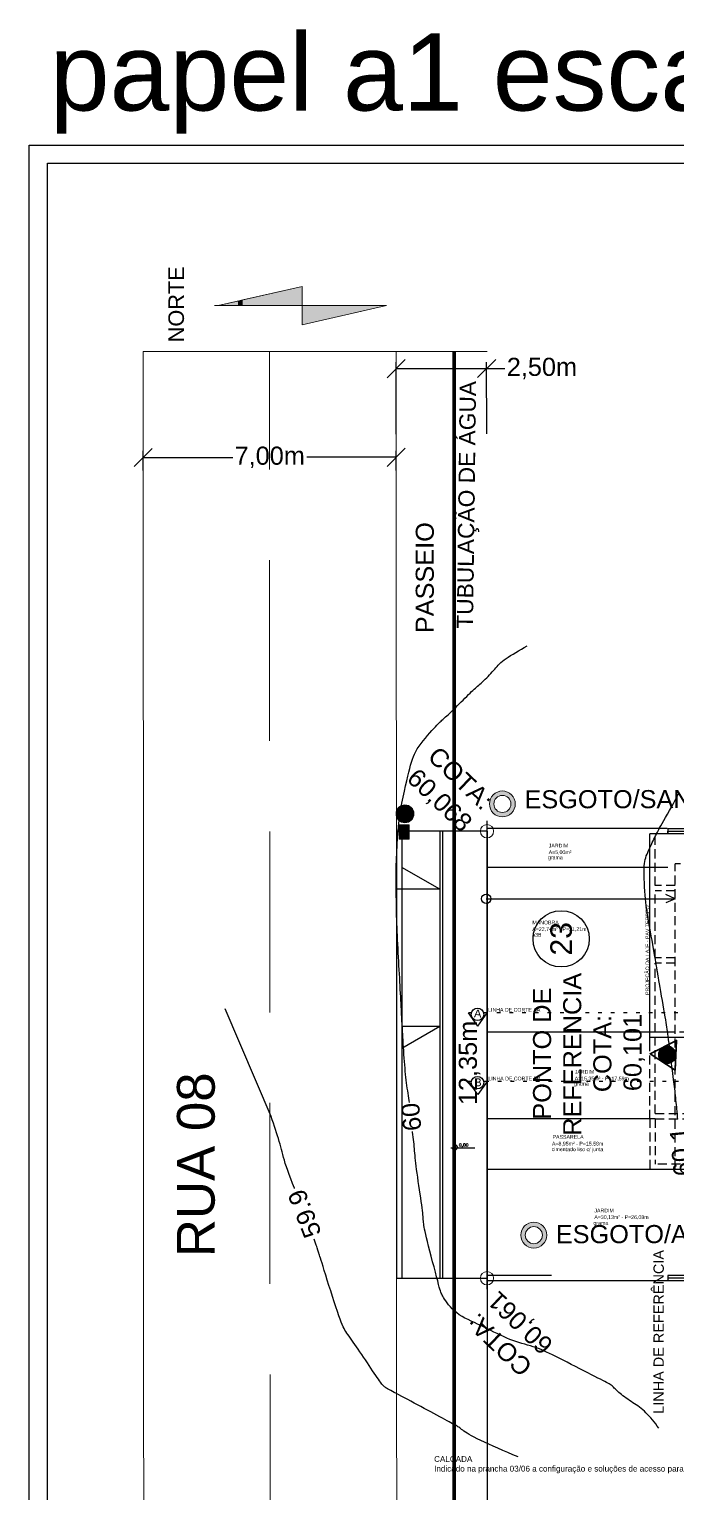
# Model space of a CAD drawing. Header units: millimetres. Extents: x 2182 to 2335, y 1488 to 1614.
# Drawn here: x 2197.34 to 2215.27, y 1573.28 to 1613.74 of the extents above; entities that cross this region are included whole.
import ezdxf
from ezdxf.enums import TextEntityAlignment as Align

# ---------------------------------------------------------------- set-up
doc = ezdxf.new("R2010")
doc.units = ezdxf.units.MM
for name, pattern in [('DASHED', [0.75, 0.5, -0.25]), ('DOT', [0.25, 0, -0.25]), ('HIDDEN', [0.375, 0.25, -0.125])]:
    doc.linetypes.add(name, pattern=pattern)
for name, color, linetype in [('01 nivel', 33, 'Continuous'), ('_CURVAS001', 1, 'Continuous'), ('_CURVAS002', 44, 'Continuous'), ('contraventamentos', 7, 'Continuous'), ('default', 7, 'Continuous'), ('TEXTOS', 7, 'Continuous'), ('TX_n_lotes', 7, 'Continuous')]:
    doc.layers.add(name, color=color, linetype=linetype)
doc.layers.add('NORTE', color=7, linetype='Continuous', lineweight=0)
doc.styles.add('$PF_GREIDE', font='arial.ttf')
doc.styles.add('Anotativo', font='arial.ttf')
doc.styles.add('Arial', font='arial.ttf')
doc.styles.add('Arial1', font='arial.ttf')
doc.styles.add('Arial_2.3', font='arial.ttf', dxfattribs={"height": 2.3})
doc.styles.add('F60_1-50', font='romans.shx', dxfattribs={"width": 1.2, "height": 7.5})
doc.styles.get("Standard").update_dxf_attribs({"font": 'arial.ttf'})
doc.styles.add('Swis721 Lt BT', font='swissl.ttf')
doc.dimstyles.get("Standard").update_dxf_attribs({"dimtxt": 0.15, "dimasz": 0.18, "dimexe": 0.18, "dimexo": 0.0625, "dimgap": 0.09, "dimtad": 0, "dimzin": 0, "dimdsep": 46, "dimtxsty": 'Anotativo', "dimblk": 'ARCHTICK', "dimcen": 0.09, "dimclrd": 1, "dimclre": 7, "dimadec": 0, "dimazin": 0, "dimtfac": 1, "dimtix": 1, "dimtofl": 0, "dimtmove": 0, "dimatfit": 3, "dimfxl": 1, "dimtolj": 1, "dimtzin": 0, "dimarcsym": 0})

# ---------------------------------------------------------------- blocks, each defined once
blk = doc.blocks.new('N_lotes')
blk.add_circle((0, 0), 3)
at = {"style": 'Arial_2.3'}
blk.add_attdef('00', text='', height=2.3, rotation=360, dxfattribs=at).set_placement((0, 0), align=Align.MIDDLE_CENTER)
blk = doc.blocks.new('_ArchTick')
at = {"layer": 'contraventamentos'}
blk.add_line((-0.5, -0.5), (0.5, 0.5), dxfattribs=at)
blk = doc.blocks.new('*D511')
at = {"color": 7, "lineweight": -2, "transparency": 16777216}
for p, q in [((2207.488, 1602.556), (2207.487, 1604.543)), ((2209.988, 1602.557), (2209.987, 1604.545))]:
    blk.add_line(p, q, dxfattribs=at)
at = {"color": 1, "lineweight": -2, "transparency": 16777216}
for p, q in [((2207.487, 1604.363), (2209.987, 1604.365)), ((2209.987, 1604.365), (2210.487, 1604.365))]:
    blk.add_line(p, q, dxfattribs=at)
at = {"layer": 'Defpoints', "color": 0, "transparency": 16777216}
for p in [(2207.487, 1604.363), (2207.488, 1602.493), (2209.988, 1602.495)]:
    blk.add_point(p, dxfattribs=at)
at = {"color": 1, "lineweight": -2, "transparency": 16777216, "xscale": 0.5, "yscale": 0.5, "zscale": 0.5}
for p, rotation in [((2207.487, 1604.363), 180.0357791878326), ((2209.987, 1604.365), 0.0357791878326452)]:
    blk.add_blockref('_ArchTick', p, dxfattribs=dict(at, rotation=rotation))
at = {"color": 0, "lineweight": 5, "transparency": 16777216, "insert": (2211.515, 1604.366), "char_height": 0.5, "attachment_point": 5, "rotation": 0.0358, "style": 'Anotativo'}
blk.add_mtext('\\A1;2,50m', dxfattribs=at)
blk = doc.blocks.new('*D512')
at = {"color": 7, "lineweight": -2, "transparency": 16777216}
for p, q in [((2200.49, 1601.545), (2200.489, 1602.09)), ((2207.489, 1601.549), (2207.488, 1602.093))]:
    blk.add_line(p, q, dxfattribs=at)
at = {"color": 1, "lineweight": -2, "transparency": 16777216}
for p, q in [((2200.49, 1601.91), (2202.97, 1601.911)), ((2207.489, 1601.913), (2205.013, 1601.912))]:
    blk.add_line(p, q, dxfattribs=at)
at = {"layer": 'Defpoints', "color": 0, "transparency": 16777216}
for p in [(2200.49, 1601.91), (2200.49, 1601.483), (2207.489, 1601.486)]:
    blk.add_point(p, dxfattribs=at)
at = {"color": 1, "lineweight": -2, "transparency": 16777216, "xscale": 0.5, "yscale": 0.5, "zscale": 0.5}
for p, rotation in [((2200.49, 1601.91), 180.0287028873922), ((2207.489, 1601.913), 0.0287028873922335)]:
    blk.add_blockref('_ArchTick', p, dxfattribs=dict(at, rotation=rotation))
at = {"color": 0, "lineweight": 5, "transparency": 16777216, "insert": (2203.991, 1601.911), "char_height": 0.5, "attachment_point": 5, "rotation": 0.0287, "style": 'Anotativo'}
blk.add_mtext('\\A1;7,00m', dxfattribs=at)
blk = doc.blocks.new('NORTE')
at = {"color": 5, "linetype": 'ByBlock', "lineweight": 5}
blk.add_line((331.58, 265.86), (333.69, 265.86), dxfattribs=at)
blk.add_lwpolyline([(333.69, 256.55), (333.69, 265.86), (335.8, 265.86)], dxfattribs=at)
at = {"layer": 'NORTE', "color": 5, "linetype": 'Continuous', "lineweight": 5}
for p, q in [((333.69, 265.86), (333.69, 275.55)), ((333.69, 275.17), (333.69, 275.17)), ((333.69, 275.17), (333.69, 275.17)), ((333.69, 275.17), (333.69, 275.17)), ((333.69, 275.17), (333.69, 275.17)), ((333.69, 275.17), (333.69, 275.17)), ((333.69, 275.17), (333.69, 275.17)), ((333.69, 275.17), (333.69, 272.98)), ((334.18, 272.98), (333.69, 275.17)), ((333.69, 272.98), (333.69, 272.98)), ((333.69, 272.98), (333.69, 272.44)), ((333.69, 272.44), (333.69, 272.44)), ((333.69, 272.44), (333.69, 265.86)), ((334.18, 272.98), (334.18, 272.98)), ((334.18, 272.98), (334.31, 272.44)), ((334.31, 272.44), (334.31, 272.44)), ((334.31, 272.44), (335.8, 265.86)), ((333.69, 265.86), (331.58, 265.86)), ((331.58, 265.86), (331.58, 265.86)), ((331.58, 265.86), (331.58, 265.86)), ((331.58, 265.86), (333.07, 259.28)), ((333.69, 265.86), (335.8, 265.86)), ((333.69, 265.86), (333.69, 265.86)), ((333.69, 265.86), (333.69, 265.86)), ((333.69, 265.86), (333.69, 265.86)), ((333.69, 265.86), (333.69, 259.28))]:
    blk.add_line(p, q, dxfattribs=at)
at = {"layer": 'NORTE', "color": 5, "lineweight": 5}
for p, q in [((335.8, 265.86), (333.69, 275.17)), ((331.58, 265.86), (333.69, 256.55))]:
    blk.add_line(p, q, dxfattribs=at)
at = {"layer": 'NORTE', "color": 5, "linetype": 'Continuous', "lineweight": 5}
for points in [[(333.69, 275.17), (333.69, 275.17), (333.69, 275.17)], [(333.69, 275.17), (333.69, 272.98), (334.18, 272.98)], [(333.69, 272.98), (333.69, 272.98), (334.18, 272.98)], [(333.69, 272.98), (333.69, 272.44), (334.31, 272.44)], [(333.69, 272.44), (333.69, 272.44), (334.31, 272.44)], [(333.69, 272.44), (333.69, 265.86), (335.8, 265.86)], [(333.69, 265.86), (331.58, 265.86), (333.69, 265.86)], [(331.58, 265.86), (331.58, 265.86), (333.69, 265.86)], [(331.58, 265.86), (331.58, 265.86), (333.69, 265.86)], [(331.58, 265.86), (333.69, 265.86), (333.69, 265.86)], [(331.58, 265.86), (333.07, 259.28), (333.69, 256.55)], [(333.69, 265.86), (333.69, 265.86), (335.8, 265.86)]]:
    blk.add_solid(points, dxfattribs=at)
at = {"layer": 'NORTE', "color": 5, "linetype": 'Continuous', "lineweight": 5, "extrusion": (0, 0, -1)}
for points in [[(-333.69, 272.98), (-334.18, 272.98), (-334.18, 272.98)], [(-333.69, 272.98), (-334.18, 272.98), (-334.31, 272.44)], [(-333.69, 272.44), (-334.31, 272.44), (-334.31, 272.44)], [(-333.69, 272.44), (-334.31, 272.44), (-335.8, 265.86)], [(-331.58, 265.86), (-333.69, 265.86), (-333.69, 265.86)], [(-331.58, 265.86), (-333.69, 265.86), (-333.69, 256.55)]]:
    blk.add_solid(points, dxfattribs=at)
at = {"color": 5, "lineweight": 5, "style": '$PF_GREIDE'}
blk.add_text('NORTE ', height=1.72, dxfattribs=at).set_placement((329.63, 278.94))
blk = doc.blocks.new('nivelplanta')
at = {"linetype": 'ByBlock'}
for p, q in [((-11.2, 0), (55.2, 0)), ((0.1, -11.2), (0.1, 11.3))]:
    blk.add_line(p, q, dxfattribs=at)
at = {"linetype": 'ByBlock', "const_width": 7.5}
for points in [[(-3.7, 0, -0.414214), (0.1, 3.8, -0.618034)], [(0.1, -3.7, 0.414214), (3.8, 0, 0.618034)]]:
    blk.add_lwpolyline(points, format="xyb", dxfattribs=at)
at = {"linetype": 'ByBlock'}
for start, end in [(180, 270), (0, 90)]:
    blk.add_arc((0.1, 0), 7.5, start, end, dxfattribs=at)
at = {"linetype": 'ByBlock', "style": 'F60_1-50', "width": 1.2}
blk.add_attdef('COTAPISO', (10.6, 4.3), '', height=7.5, dxfattribs=at)

msp = doc.modelspace()

# ---------------------------------------------------------------- hatches: boundary and pattern name
at = {"lineweight": 5}
h = msp.add_hatch(color=30, dxfattribs=at)
h.dxf.hatch_style = 1
h.paths.add_polyline_path([(2210.748, 1592.189, 1), (2210.096, 1592.482, 1)])
h.paths.add_polyline_path([(2210.206, 1592.432, -1), (2210.638, 1592.238, -1)], flags=16)
h = msp.add_hatch(color=251, dxfattribs=at)
h.dxf.hatch_style = 1
h.paths.add_polyline_path([(2207.975, 1592.064, 1), (2207.482, 1592.064, 1)])
h = msp.add_hatch(color=8, dxfattribs=at)
h.dxf.hatch_style = 1
h.paths.add_polyline_path([(2207.709, 1591.56), (2207.847, 1591.361), (2207.847, 1591.759)])
h.paths.add_polyline_path([(2207.57, 1591.361), (2207.847, 1591.361), (2207.709, 1591.56)])
h.paths.add_polyline_path([(2207.57, 1591.759), (2207.57, 1591.361), (2207.709, 1591.56)])
h.paths.add_polyline_path([(2207.646, 1591.759, -0.033367), (2207.624, 1591.757, -0.033367), (2207.602, 1591.759), (2207.57, 1591.759), (2207.709, 1591.56), (2207.847, 1591.759)])
at = {"linetype": 'Continuous'}
h = msp.add_hatch(color=1, dxfattribs=at)
h.dxf.hatch_style = 1
h.set_gradient(color1=(0, 0, 255), color2=(255, 255, 0), tint=1, name='SPHERICAL')
h.paths.add_polyline_path([(2214.978, 1585.641, 0.414031), (2214.744, 1585.407, 0.414396), (2214.979, 1585.172)])
h.paths.add_polyline_path([(2215.041, 1585.632), (2215.042, 1585.622), (2215.056, 1585.513), (2215.069, 1585.407), (2215.197, 1585.407), (2215.197, 1585.49, 0.238052)])
h.paths.add_polyline_path([(2215.056, 1585.513), (2215.042, 1585.622), (2215.041, 1585.632, 0.067776), (2214.978, 1585.641), (2214.979, 1585.407), (2215.069, 1585.407)])
h.paths.add_polyline_path([(2215.07, 1585.402), (2215.069, 1585.407), (2214.979, 1585.407), (2214.979, 1585.172, 0.129276), (2215.094, 1585.203), (2215.083, 1585.29)])
h.paths.add_polyline_path([(2215.197, 1585.407), (2215.069, 1585.407), (2215.07, 1585.402), (2215.083, 1585.29), (2215.094, 1585.203, 0.174231), (2215.197, 1585.323)])
at = {"lineweight": 5}
h = msp.add_hatch(color=256, dxfattribs=at)
h.dxf.hatch_style = 1
h.paths.add_polyline_path([(2211.618, 1580.275, 1), (2210.965, 1580.568, 1)])
h.paths.add_polyline_path([(2211.076, 1580.519, -1), (2211.507, 1580.325, -1)], flags=16)

# ---------------------------------------------------------------- linework, layer by layer
at = {"color": 7, "linetype": 'Continuous'}
for p, q in [((2209.997, 1578.932), (2209.997, 1591.871)), ((2214.975, 1591.657), (2209.997, 1591.657)), ((2209.997, 1579.232), (2209.997, 1591.582)), ((2214.997, 1590.582), (2209.997, 1590.582)), ((2214.997, 1586.033), (2209.997, 1586.033)), ((2214.647, 1583.632), (2209.997, 1583.632)), ((2214.497, 1582.232), (2209.997, 1582.232)), ((2211.784, 1579.307), (2209.997, 1579.307)), ((2234.922, 1579.307), (2214.997, 1579.307)), ((2214.997, 1579.307), (2214.997, 1579.157)), ((2235.072, 1579.157), (2209.997, 1579.157))]:
    msp.add_line(p, q, dxfattribs=at)
at = {"color": 2, "linetype": 'Continuous'}
for p, q in [((2209.997, 1591.582), (2207.497, 1591.582)), ((2207.497, 1591.582), (2207.497, 1579.232)), ((2207.647, 1591.582), (2207.647, 1579.232)), ((2208.697, 1591.582), (2208.697, 1579.232)), ((2208.767, 1591.582), (2208.767, 1579.232)), ((2208.697, 1589.982), (2207.647, 1590.582)), ((2208.697, 1589.982), (2207.497, 1589.982)), ((2208.697, 1586.182), (2207.647, 1586.182)), ((2208.697, 1586.182), (2207.647, 1585.582)), ((2207.497, 1579.232), (2209.997, 1579.232))]:
    msp.add_line(p, q, dxfattribs=at)
at = {"color": 4, "linetype": 'Continuous'}
for p, q in [((2209.997, 1591.582), (2209.997, 1579.232)), ((2214.997, 1591.657), (2220.042, 1591.657)), ((2214.997, 1591.657), (2214.997, 1591.507)), ((2215.197, 1589.715), (2214.937, 1589.83)), ((2215.197, 1589.715), (2214.937, 1589.601))]:
    msp.add_line(p, q, dxfattribs=at)
at = {"color": 1, "linetype": 'Continuous'}
for p, q in [((2214.497, 1585.733), (2214.497, 1591.507)), ((2214.997, 1591.507), (2214.497, 1591.507)), ((2209.975, 1589.715), (2215.197, 1589.715)), ((2216.442, 1585.883), (2214.497, 1585.883)), ((2209.997, 1579.232), (2209.997, 1564.076))]:
    msp.add_line(p, q, dxfattribs=at)
at = {"color": 7, "linetype": 'HIDDEN'}
for p, q in [((2214.647, 1590.082), (2214.647, 1591.507)), ((2215.197, 1590.082), (2214.647, 1590.082)), ((2214.647, 1588.082), (2214.647, 1589.932)), ((2215.197, 1589.932), (2214.647, 1589.932)), ((2215.197, 1588.082), (2214.647, 1588.082)), ((2214.647, 1586.033), (2214.647, 1587.932)), ((2215.197, 1587.932), (2214.647, 1587.932)), ((2214.497, 1583.632), (2214.497, 1585.782)), ((2215.947, 1586.033), (2214.647, 1586.033)), ((2215.947, 1585.883), (2214.647, 1585.883)), ((2214.647, 1583.782), (2214.647, 1585.883)), ((2214.497, 1583.632), (2214.497, 1582.232)), ((2214.647, 1583.782), (2216.392, 1583.782)), ((2214.647, 1583.632), (2214.647, 1582.382)), ((2214.647, 1583.632), (2216.392, 1583.632)), ((2216.847, 1582.382), (2214.647, 1582.382))]:
    msp.add_line(p, q, dxfattribs=at)
at = {"color": 4, "linetype": 'DASHED'}
msp.add_line((2214.997, 1591.582), (2220.042, 1591.582), dxfattribs=at)
at = {"color": 1, "linetype": 'HIDDEN'}
for p in [(2232.597, 1590.682), (2215.197, 1582.232)]:
    msp.add_line(p, (2215.197, 1590.682), dxfattribs=at)
at = {"color": 2, "linetype": 'DOT'}
for p, q in [((2235.218, 1586.56), (2209.997, 1586.56)), ((2235.245, 1584.67), (2209.997, 1584.67))]:
    msp.add_line(p, q, dxfattribs=at)
at = {"color": 7, "linetype": 'ByBlock'}
msp.add_line((2216.847, 1582.232), (2214.497, 1582.232), dxfattribs=at)
at = {"color": 3, "linetype": 'DASHED'}
msp.add_line((2234.997, 1579.232), (2214.997, 1579.232), dxfattribs=at)
at = {"color": 6, "linetype": 'Continuous'}
for points in [[(2197.344, 1610.541), (2280.144, 1610.541), (2280.144, 1552.141), (2197.344, 1552.141)], [(2197.844, 1610.041), (2279.644, 1610.041), (2279.644, 1552.641), (2197.844, 1552.641)]]:
    msp.add_lwpolyline(points, close=True, dxfattribs=at)
at = {"lineweight": 5, "flags": 128}
for points in [[(2200.509, 1564.074), (2200.488, 1604.835)], [(2209.997, 1604.835), (2200.488, 1604.835)], [(2207.507, 1564.076), (2207.482, 1604.835)]]:
    msp.add_lwpolyline(points, dxfattribs=at)
at = {"color": 2, "linetype": 'DASHED', "lineweight": 5, "ltscale": 10, "flags": 128}
msp.add_lwpolyline([(2204.007, 1564.075), (2203.982, 1604.835)], dxfattribs=at)
at = {"color": 5, "linetype": 'DASHED', "lineweight": 5, "ltscale": 15, "const_width": 0.1, "flags": 128}
msp.add_lwpolyline([(2209.088, 1604.835), (2209.088, 1564.076)], dxfattribs=at)
at = {"color": 5, "lineweight": 5}
msp.add_lwpolyline([(2207.57, 1591.361), (2207.57, 1591.759), (2207.847, 1591.759), (2207.847, 1591.361)], close=True, dxfattribs=at)
at = {"color": 5, "lineweight": 5, "flags": 128}
for points in [[(2207.847, 1591.759), (2207.57, 1591.361)], [(2207.57, 1591.759), (2207.847, 1591.361)]]:
    msp.add_lwpolyline(points, dxfattribs=at)
at = {"color": 4, "linetype": 'Continuous'}
msp.add_lwpolyline([(2220.042, 1591.582), (2220.042, 1591.507), (2214.997, 1591.507), (2214.997, 1591.582)], dxfattribs=at)
at = {"color": 4, "lineweight": 35}
msp.add_lwpolyline([(2215.194, 1584.982), (2215.239, 1585.804), (2214.504, 1585.432)], close=True, dxfattribs=at)
at = {"color": 30, "lineweight": 5}
for radius in [0.358, 0.236]:
    msp.add_circle((2210.422, 1592.335), radius, dxfattribs=at)
at = {"color": 251, "lineweight": 5}
msp.add_circle((2207.729, 1592.064), 0.247, dxfattribs=at)
at = {"lineweight": 5}
for centre, radius in [((2209.997, 1591.582), 0.184), ((2211.291, 1580.422), 0.358), ((2211.291, 1580.422), 0.236), ((2209.997, 1579.232), 0.184)]:
    msp.add_circle(centre, radius, dxfattribs=at)
at = {"color": 4, "linetype": 'Continuous'}
msp.add_circle((2209.975, 1589.715), 0.128, dxfattribs=at)
at = {"color": 4, "lineweight": 35}
msp.add_circle((2214.979, 1585.407), 0.234, dxfattribs=at)
at = {"layer": '_CURVAS001', "linetype": 'Continuous'}
for points in [[(2207.854, 1584.089), (2207.847, 1584.141), (2207.836, 1584.206), (2207.826, 1584.272), (2207.815, 1584.34), (2207.804, 1584.409), (2207.794, 1584.48), (2207.784, 1584.553), (2207.774, 1584.627), (2207.765, 1584.704), (2207.756, 1584.782), (2207.747, 1584.864), (2207.739, 1584.948), (2207.731, 1585.035), (2207.724, 1585.125), (2207.716, 1585.218), (2207.709, 1585.316), (2207.702, 1585.415), (2207.695, 1585.516), (2207.689, 1585.615), (2207.683, 1585.712), (2207.677, 1585.805), (2207.672, 1585.892), (2207.667, 1585.971), (2207.663, 1586.04), (2207.66, 1586.1), (2207.657, 1586.15), (2207.654, 1586.195), (2207.651, 1586.236), (2207.649, 1586.274), (2207.647, 1586.313), (2207.645, 1586.355), (2207.642, 1586.401), (2207.64, 1586.454), (2207.636, 1586.515), (2207.633, 1586.583), (2207.629, 1586.657), (2207.625, 1586.738), (2207.621, 1586.824), (2207.616, 1586.915), (2207.611, 1587.01), (2207.606, 1587.109), (2207.601, 1587.211), (2207.595, 1587.315), (2207.589, 1587.422), (2207.583, 1587.532), (2207.576, 1587.643), (2207.57, 1587.756), (2207.563, 1587.871), (2207.557, 1587.988), (2207.55, 1588.105), (2207.544, 1588.223), (2207.538, 1588.342), (2207.532, 1588.46), (2207.526, 1588.578), (2207.52, 1588.694), (2207.515, 1588.809), (2207.511, 1588.921), (2207.506, 1589.03), (2207.503, 1589.137), (2207.499, 1589.24), (2207.497, 1589.344), (2207.494, 1589.449), (2207.493, 1589.559), (2207.491, 1589.675), (2207.49, 1589.8), (2207.489, 1589.935), (2207.488, 1590.083), (2207.488, 1590.245), (2207.489, 1590.42), (2207.49, 1590.606), (2207.494, 1590.799), (2207.5, 1590.998), (2207.509, 1591.201), (2207.521, 1591.404), (2207.537, 1591.606), (2207.558, 1591.803), (2207.584, 1591.995), (2207.613, 1592.18), (2207.644, 1592.358), (2207.678, 1592.527), (2207.712, 1592.687), (2207.746, 1592.836), (2207.779, 1592.975), (2207.809, 1593.101), (2207.837, 1593.215), (2207.862, 1593.317), (2207.886, 1593.409), (2207.909, 1593.493), (2207.934, 1593.571), (2207.961, 1593.645), (2207.992, 1593.715), (2208.028, 1593.786), (2208.07, 1593.857), (2208.119, 1593.931), (2208.174, 1594.006), (2208.233, 1594.081), (2208.294, 1594.156), (2208.355, 1594.228), (2208.415, 1594.296), (2208.473, 1594.36), (2208.526, 1594.417), (2208.572, 1594.467), (2208.612, 1594.509), (2208.646, 1594.545), (2208.676, 1594.575), (2208.703, 1594.601), (2208.727, 1594.624), (2208.75, 1594.646), (2208.773, 1594.667), (2208.798, 1594.689), (2208.824, 1594.714), (2208.854, 1594.74), (2208.886, 1594.769), (2208.92, 1594.801), (2208.957, 1594.836), (2208.997, 1594.873), (2209.039, 1594.913), (2209.084, 1594.956), (2209.131, 1595.002), (2209.18, 1595.051), (2209.231, 1595.102), (2209.282, 1595.154), (2209.334, 1595.206), (2209.385, 1595.258), (2209.435, 1595.308), (2209.483, 1595.355), (2209.528, 1595.399), (2209.569, 1595.439), (2209.607, 1595.474), (2209.642, 1595.506), (2209.675, 1595.535), (2209.706, 1595.562), (2209.738, 1595.589), (2209.769, 1595.616), (2209.801, 1595.644), (2209.835, 1595.674), (2209.871, 1595.707), (2209.908, 1595.743), (2209.948, 1595.78), (2209.988, 1595.819), (2210.028, 1595.859), (2210.068, 1595.9), (2210.107, 1595.941), (2210.144, 1595.981), (2210.179, 1596.02), (2210.213, 1596.058), (2210.244, 1596.095), (2210.276, 1596.131), (2210.309, 1596.167), (2210.344, 1596.203), (2210.382, 1596.239), (2210.424, 1596.276), (2210.471, 1596.314), (2210.524, 1596.353), (2210.583, 1596.393), (2210.648, 1596.435), (2210.718, 1596.478), (2210.791, 1596.521), (2210.867, 1596.566), (2210.946, 1596.61), (2211.026, 1596.655), (2211.107, 1596.701)], [(2214.749, 1575.09), (2214.705, 1575.147), (2214.66, 1575.205), (2214.616, 1575.261), (2214.571, 1575.316), (2214.526, 1575.37), (2214.482, 1575.421), (2214.437, 1575.47), (2214.392, 1575.516), (2214.347, 1575.559), (2214.302, 1575.599), (2214.257, 1575.635), (2214.212, 1575.669), (2214.167, 1575.702), (2214.121, 1575.733), (2214.076, 1575.763), (2214.03, 1575.793), (2213.983, 1575.824), (2213.937, 1575.855), (2213.89, 1575.887), (2213.844, 1575.92), (2213.799, 1575.952), (2213.756, 1575.984), (2213.715, 1576.016), (2213.677, 1576.047), (2213.642, 1576.076), (2213.61, 1576.104), (2213.583, 1576.129), (2213.559, 1576.153), (2213.537, 1576.176), (2213.516, 1576.197), (2213.496, 1576.218), (2213.476, 1576.237), (2213.455, 1576.256), (2213.432, 1576.275), (2213.406, 1576.294), (2213.376, 1576.313), (2213.341, 1576.333), (2213.3, 1576.354), (2213.253, 1576.379), (2213.199, 1576.406), (2213.136, 1576.438), (2213.064, 1576.474), (2212.981, 1576.515), (2212.888, 1576.562), (2212.785, 1576.615), (2212.675, 1576.671), (2212.561, 1576.73), (2212.443, 1576.79), (2212.326, 1576.851), (2212.21, 1576.91), (2212.099, 1576.967), (2211.994, 1577.02), (2211.897, 1577.069), (2211.807, 1577.114), (2211.723, 1577.155), (2211.643, 1577.192), (2211.567, 1577.226), (2211.493, 1577.258), (2211.42, 1577.287), (2211.348, 1577.313), (2211.273, 1577.338), (2211.198, 1577.362), (2211.12, 1577.385), (2211.042, 1577.408), (2210.961, 1577.432), (2210.88, 1577.457), (2210.797, 1577.483), (2210.713, 1577.512), (2210.628, 1577.543), (2210.542, 1577.579), (2210.455, 1577.617), (2210.367, 1577.658), (2210.279, 1577.7), (2210.19, 1577.744), (2210.1, 1577.789), (2210.01, 1577.833), (2209.919, 1577.878), (2209.828, 1577.921), (2209.737, 1577.963), (2209.647, 1578.005), (2209.558, 1578.047), (2209.472, 1578.089), (2209.388, 1578.132), (2209.308, 1578.177), (2209.232, 1578.223), (2209.161, 1578.273), (2209.096, 1578.326), (2209.037, 1578.382), (2208.984, 1578.439), (2208.936, 1578.496), (2208.894, 1578.552), (2208.857, 1578.605), (2208.825, 1578.654), (2208.798, 1578.698), (2208.776, 1578.736), (2208.759, 1578.767), (2208.744, 1578.794), (2208.732, 1578.82), (2208.72, 1578.849), (2208.709, 1578.884), (2208.695, 1578.929), (2208.679, 1578.987), (2208.659, 1579.062), (2208.634, 1579.156), (2208.604, 1579.271), (2208.569, 1579.401), (2208.532, 1579.542), (2208.493, 1579.688), (2208.454, 1579.837), (2208.417, 1579.982), (2208.381, 1580.119), (2208.35, 1580.244), (2208.324, 1580.352), (2208.302, 1580.444), (2208.285, 1580.521), (2208.271, 1580.587), (2208.261, 1580.642), (2208.253, 1580.69), (2208.247, 1580.733), (2208.243, 1580.772), (2208.239, 1580.811), (2208.236, 1580.85), (2208.232, 1580.891), (2208.229, 1580.937), (2208.224, 1580.986), (2208.219, 1581.042), (2208.212, 1581.105), (2208.204, 1581.176), (2208.194, 1581.257), (2208.181, 1581.348), (2208.166, 1581.449), (2208.15, 1581.558), (2208.133, 1581.672), (2208.115, 1581.789), (2208.098, 1581.906), (2208.081, 1582.02), (2208.065, 1582.13), (2208.051, 1582.232), (2208.039, 1582.325), (2208.029, 1582.409), (2208.02, 1582.486), (2208.013, 1582.556), (2208.007, 1582.623), (2208.002, 1582.686), (2207.997, 1582.747), (2207.991, 1582.808), (2207.985, 1582.87), (2207.979, 1582.933), (2207.972, 1582.999), (2207.965, 1583.065), (2207.957, 1583.132), (2207.949, 1583.2), (2207.942, 1583.267), (2207.94, 1583.284)]]:
    msp.add_lwpolyline(points, dxfattribs=at)
at = {"layer": '_CURVAS002', "linetype": 'Continuous'}
for points in [[(2215.272, 1583.629), (2215.267, 1583.681), (2215.262, 1583.733), (2215.257, 1583.788), (2215.251, 1583.844), (2215.246, 1583.903), (2215.24, 1583.964), (2215.234, 1584.026), (2215.228, 1584.09), (2215.221, 1584.153), (2215.215, 1584.217), (2215.208, 1584.281), (2215.201, 1584.343), (2215.194, 1584.404), (2215.187, 1584.465), (2215.18, 1584.526), (2215.172, 1584.589), (2215.163, 1584.655), (2215.154, 1584.726), (2215.144, 1584.802), (2215.134, 1584.884), (2215.122, 1584.975), (2215.11, 1585.074), (2215.097, 1585.18), (2215.083, 1585.29), (2215.07, 1585.402), (2215.056, 1585.513), (2215.042, 1585.622), (2215.03, 1585.725), (2215.018, 1585.82), (2215.007, 1585.906), (2214.997, 1585.981), (2214.987, 1586.048), (2214.978, 1586.11), (2214.969, 1586.171), (2214.959, 1586.233), (2214.948, 1586.3), (2214.936, 1586.374), (2214.921, 1586.458), (2214.905, 1586.556), (2214.886, 1586.666), (2214.866, 1586.783), (2214.845, 1586.906), (2214.823, 1587.029), (2214.803, 1587.15), (2214.783, 1587.264), (2214.765, 1587.367), (2214.75, 1587.457), (2214.737, 1587.53), (2214.728, 1587.586), (2214.72, 1587.629), (2214.715, 1587.66), (2214.711, 1587.682), (2214.709, 1587.696), (2214.707, 1587.704), (2214.707, 1587.708), (2214.706, 1587.711), (2214.706, 1587.714), (2214.705, 1587.716), (2214.705, 1587.719), (2214.704, 1587.723), (2214.703, 1587.726), (2214.702, 1587.731), (2214.702, 1587.736), (2214.7, 1587.743), (2214.699, 1587.75), (2214.698, 1587.76), (2214.695, 1587.773), (2214.692, 1587.792), (2214.688, 1587.819), (2214.682, 1587.855), (2214.674, 1587.901), (2214.664, 1587.96), (2214.652, 1588.033), (2214.637, 1588.121), (2214.619, 1588.222), (2214.6, 1588.332), (2214.58, 1588.449), (2214.56, 1588.568), (2214.539, 1588.685), (2214.519, 1588.799), (2214.5, 1588.904), (2214.483, 1588.998), (2214.468, 1589.079), (2214.454, 1589.15), (2214.442, 1589.214), (2214.431, 1589.273), (2214.422, 1589.332), (2214.413, 1589.392), (2214.404, 1589.458), (2214.395, 1589.532), (2214.387, 1589.617), (2214.378, 1589.714), (2214.37, 1589.818), (2214.362, 1589.928), (2214.355, 1590.041), (2214.349, 1590.154), (2214.344, 1590.264), (2214.341, 1590.368), (2214.341, 1590.463), (2214.342, 1590.548), (2214.346, 1590.622), (2214.352, 1590.687), (2214.361, 1590.746), (2214.372, 1590.799), (2214.385, 1590.849), (2214.401, 1590.898), (2214.42, 1590.946), (2214.44, 1590.996), (2214.463, 1591.048), (2214.488, 1591.103), (2214.514, 1591.158), (2214.54, 1591.213), (2214.565, 1591.266), (2214.59, 1591.317), (2214.613, 1591.364), (2214.633, 1591.406), (2214.651, 1591.443), (2214.666, 1591.474), (2214.68, 1591.503), (2214.693, 1591.53), (2214.707, 1591.558), (2214.724, 1591.59), (2214.744, 1591.628), (2214.769, 1591.673), (2214.801, 1591.729), (2214.839, 1591.796), (2214.884, 1591.874), (2214.933, 1591.961), (2214.986, 1592.054), (2215.041, 1592.15), (2215.096, 1592.249), (2215.15, 1592.346), (2215.201, 1592.441), (2215.248, 1592.53), (2215.289, 1592.612)], [(2204.675, 1581.712), (2204.673, 1581.717), (2204.622, 1581.847), (2204.573, 1581.973), (2204.528, 1582.093), (2204.487, 1582.205), (2204.451, 1582.308), (2204.421, 1582.402), (2204.395, 1582.489), (2204.372, 1582.57), (2204.351, 1582.647), (2204.332, 1582.72), (2204.314, 1582.791), (2204.296, 1582.862), (2204.277, 1582.935), (2204.256, 1583.01), (2204.233, 1583.088), (2204.208, 1583.169), (2204.18, 1583.253), (2204.152, 1583.339), (2204.122, 1583.427), (2204.091, 1583.516), (2204.059, 1583.607), (2204.027, 1583.698), (2202.761, 1586.675)], [(2210.855, 1574.293), (2210.713, 1574.355), (2210.572, 1574.416), (2210.433, 1574.476), (2210.298, 1574.535), (2210.168, 1574.592), (2210.045, 1574.647), (2209.929, 1574.7), (2209.823, 1574.75), (2209.726, 1574.798), (2209.641, 1574.841), (2209.567, 1574.881), (2209.503, 1574.917), (2209.448, 1574.951), (2209.401, 1574.981), (2209.36, 1575.009), (2209.325, 1575.034), (2209.295, 1575.056), (2209.267, 1575.077), (2209.242, 1575.095), (2209.217, 1575.112), (2209.193, 1575.127), (2209.168, 1575.143), (2209.142, 1575.158), (2209.112, 1575.175), (2209.08, 1575.193), (2209.042, 1575.213), (2209, 1575.236), (2208.951, 1575.262), (2208.895, 1575.292), (2208.832, 1575.326), (2208.764, 1575.364), (2208.69, 1575.404), (2208.612, 1575.446), (2208.529, 1575.491), (2208.443, 1575.538), (2208.354, 1575.586), (2208.263, 1575.635), (2208.171, 1575.684), (2208.077, 1575.734), (2207.985, 1575.783), (2207.893, 1575.832), (2207.804, 1575.879), (2207.719, 1575.924), (2207.638, 1575.967), (2207.564, 1576.006), (2207.496, 1576.042), (2207.435, 1576.074), (2207.383, 1576.102), (2207.339, 1576.126), (2207.301, 1576.147), (2207.269, 1576.164), (2207.242, 1576.18), (2207.219, 1576.194), (2207.199, 1576.206), (2207.182, 1576.218), (2207.167, 1576.229), (2207.152, 1576.241), (2207.138, 1576.254), (2207.123, 1576.268), (2207.107, 1576.286), (2207.09, 1576.306), (2207.071, 1576.331), (2207.049, 1576.361), (2207.023, 1576.396), (2206.994, 1576.439), (2206.96, 1576.488), (2206.923, 1576.545), (2206.881, 1576.607), (2206.836, 1576.675), (2206.789, 1576.746), (2206.74, 1576.82), (2206.689, 1576.896), (2206.638, 1576.973), (2206.586, 1577.049), (2206.535, 1577.124), (2206.485, 1577.197), (2206.436, 1577.268), (2206.389, 1577.336), (2206.343, 1577.401), (2206.3, 1577.463), (2206.258, 1577.521), (2206.22, 1577.576), (2206.184, 1577.627), (2206.151, 1577.674), (2206.121, 1577.717), (2206.094, 1577.758), (2206.068, 1577.799), (2206.044, 1577.843), (2206.019, 1577.893), (2205.993, 1577.951), (2205.965, 1578.019), (2205.934, 1578.099), (2205.9, 1578.195), (2205.861, 1578.308), (2205.818, 1578.437), (2205.772, 1578.578), (2205.724, 1578.727), (2205.676, 1578.879), (2205.628, 1579.031), (2205.582, 1579.178), (2205.539, 1579.318), (2205.499, 1579.444), (2205.465, 1579.555), (2205.437, 1579.647), (2205.413, 1579.723), (2205.394, 1579.783), (2205.379, 1579.831), (2205.367, 1579.868), (2205.359, 1579.896), (2205.352, 1579.917), (2205.347, 1579.932), (2205.343, 1579.943), (2205.34, 1579.953), (2205.338, 1579.961), (2205.336, 1579.968), (2205.334, 1579.973), (2205.332, 1579.978), (2205.331, 1579.983), (2205.33, 1579.986), (2205.329, 1579.989), (2205.328, 1579.993), (2205.327, 1579.996), (2205.325, 1580), (2205.323, 1580.006), (2205.32, 1580.015), (2205.315, 1580.028), (2205.309, 1580.047), (2205.3, 1580.072), (2205.289, 1580.105), (2205.274, 1580.146), (2205.256, 1580.197), (2205.234, 1580.259), (2205.215, 1580.313)]]:
    msp.add_lwpolyline(points, dxfattribs=at)
at = {"layer": 'default'}
for p, q in [((2209.58, 1586.56), (2209.488, 1586.56)), ((2209.74, 1586.2), (2209.488, 1586.56)), ((2209.74, 1586.2), (2209.997, 1586.56)), ((2209.997, 1586.56), (2209.906, 1586.56)), ((2209.566, 1584.67), (2209.488, 1584.67)), ((2209.74, 1584.31), (2209.488, 1584.67)), ((2209.997, 1584.67), (2209.74, 1584.31)), ((2209.997, 1584.67), (2209.906, 1584.67))]:
    msp.add_line(p, q, dxfattribs=at)
at = {"layer": 'default', "color": 5}
for centre in [(2209.736, 1586.524), (2209.736, 1584.634)]:
    msp.add_circle(centre, 0.173, dxfattribs=at)

# ---------------------------------------------------------------- block references
at = {"lineweight": 5, "xscale": 0.25, "yscale": 0.25, "zscale": 0.25, "rotation": 90}
msp.add_blockref('NORTE', (2271.355, 1522.682), dxfattribs=at)
at = {"layer": '01 nivel', "color": 7, "xscale": 0.0099999999999998, "yscale": 0.0099999999999998, "zscale": 0.0099999999999998}
msp.add_blockref('nivelplanta', (2209.111, 1582.834), dxfattribs=at).add_auto_attribs({'COTAPISO': '0,00'})
at = {"layer": 'TX_n_lotes', "lineweight": 5, "xscale": 0.2590949431163531, "yscale": 0.2590949431163531, "zscale": 0.2590949431163531, "rotation": 90}
msp.add_blockref('N_lotes', (2212.046, 1588.609), dxfattribs=at).add_auto_attribs({'00': '23'})

# ---------------------------------------------------------------- texts
at = {"color": 5, "lineweight": 5, "insert": (2209.16, 1597.18), "char_height": 0.45, "width": 8.92765, "attachment_point": 1, "rotation": 89.2796}
msp.add_mtext('{\\fArial|b0|i0|c0|p34;TUBULAÇÃO DE ÁGUA}', dxfattribs=at)
at = {"lineweight": 5, "attachment_point": 1}
for s, insert, char_height, width, rotation in [('{\\fArial|b0|i0|c0|p34;PASSEIO}', (2208.027, 1597.054), 0.5, 4.85443, 90.0019), ('COTA:\\P\\pt1.5;60,068', (2208.667, 1593.966), 0.5, 2.12722, 316.4065), ('{\\fArial|b0|i0|c0|p34;ESGOTO/SANITÁRIO}', (2211.034, 1592.714), 0.5, 7.525, 0.0699), ('\\pi1.59513;PONTO DE    \\P\\pi1.14936;REFERENCIA\\P\\pi2.35417;COTA:\\P\\pi2.38248,t3.88248;60,101', (2211.269, 1582.017), 0.5, 6.74689, 90), ('{\\fArial|b0|i0|c0|p34;12,35m}', (2209.218, 1584.015), 0.5, 3.325, 90), ('{\\fArial|b0|i0|c0|p34;RUA 08}', (2201.424, 1579.814), 1.04367, 10.13281, 89.9616), ('{\\fArial|b0|i0|c0|p34;ESGOTO/AGESPISA}', (2211.9, 1580.698), 0.5, 7.525, 0.0699), ('COTA:\\P\\pt1.5;60,061', (2210.942, 1576.474), 0.5, 2.12722, 136.4065)]:
    msp.add_mtext(s, dxfattribs=dict(at, insert=insert, char_height=char_height, width=width, rotation=rotation))
at = {"color": 251, "lineweight": 5, "insert": (2214.599, 1575.486), "char_height": 0.28583, "width": 5.40213, "attachment_point": 1, "rotation": 90}
msp.add_mtext('{\\fArial|b0|i0|c0|p34;LINHA DE REFERÊNCIA}', dxfattribs=at)
at = {"layer": '_CURVAS001', "linetype": 'Continuous'}
msp.add_text('60', height=0.5, rotation=95.0412, dxfattribs=at).set_placement((2207.901, 1583.687), align=Align.MIDDLE)
at = {"layer": '_CURVAS002', "linetype": 'Continuous'}
for s, rotation, p in [('60.1', 95.3968, (2215.349, 1582.731)), ('59.9', 111.2573, (2204.952, 1581.015))]:
    msp.add_text(s, height=0.5, rotation=rotation, dxfattribs=at).set_placement(p, align=Align.MIDDLE)
at = {"layer": 'default', "color": 2, "style": 'Arial1'}
for s, p in [('A=5,00m² ', (2211.702, 1590.95)), ('JARDIM', (2211.704, 1591.132)), ('grama', (2211.682, 1590.805)), ('A=22,74m² - P=21,21m', (2211.249, 1588.826)), ('MANOBRA', (2211.251, 1589.008)), ('LINHA DE CORTE AA', (2210.027, 1586.597)), ('JARDIM', (2212.423, 1584.881)), ('LINHA DE CORTE BB', (2210.033, 1584.696)), ('grama', (2212.402, 1584.554)), ('A=15,35m² - P=17,59m', (2212.421, 1584.699)), ('cimentado liso c/ junta', (2211.786, 1582.742)), ('A=8,95m² - P=15,58m', (2211.793, 1582.898)), ('PASSARELA', (2211.809, 1583.085)), ('A=30,13m² - P=26,08m', (2212.964, 1580.868)), ('JARDIM', (2212.966, 1581.05)), ('grama', (2212.939, 1580.706))]:
    msp.add_text(s, height=0.1032, dxfattribs=at).set_placement(p)
msp.add_text('PROJEÇÃO DA LAJE - PAV TERREO', height=0.1032, rotation=90, dxfattribs=at).set_placement((2214.482, 1587.057))
at = {"layer": 'default', "color": 1, "style": 'Arial1'}
msp.add_text('a3B', height=0.1032, dxfattribs=at).set_placement((2211.244, 1588.669))
at = {"layer": 'default', "color": 5, "style": 'Arial'}
for s, rotation, p in [('A', 357.5933, (2209.634, 1586.439)), ('B', 359.912, (2209.643, 1584.533))]:
    msp.add_text(s, height=0.221, rotation=rotation, dxfattribs=at).set_placement(p)
at = {"layer": 'default', "color": 2, "insert": (2208.535, 1574.317), "char_height": 0.16014, "width": 11.67719, "attachment_point": 1, "style": 'Arial1'}
msp.add_mtext('CALÇADA\\PIndicado na prancha 03/06 a configuração e soluções de acesso para carro e pessoas.', dxfattribs=at)
at = {"layer": 'TEXTOS', "color": 3, "style": 'Swis721 Lt BT'}
msp.add_text('papel a1 escala 1:50', height=2.13068, dxfattribs=at).set_placement((2197.909, 1611.494))

# ---------------------------------------------------------------- dimensions: what is measured, and where the dimension line sits
at = {"lineweight": 5}
for base, p1, p2, angle, text, picture, middle in [((2207.487, 1604.363), (2209.988, 1602.495), (2207.488, 1602.493), 180.0358, '2,50m', '*D511', (2211.515, 1604.366)), ((2200.49, 1601.91), (2207.489, 1601.486), (2200.49, 1601.483), 180.0287, '7,00m', '*D512', (2203.991, 1601.911))]:
    dim = msp.add_linear_dim(base=base, p1=p1, p2=p2, angle=angle, text=text, dimstyle='Standard', override={"dimtxt": 0.5, "dimasz": 0.5, "dimtih": 0}, dxfattribs=at)
    dim.commit()
    dim.dimension.update_dxf_attribs({"geometry": picture, "text_midpoint": middle, "dimtype": 161})

doc.saveas('drawing.dxf')
